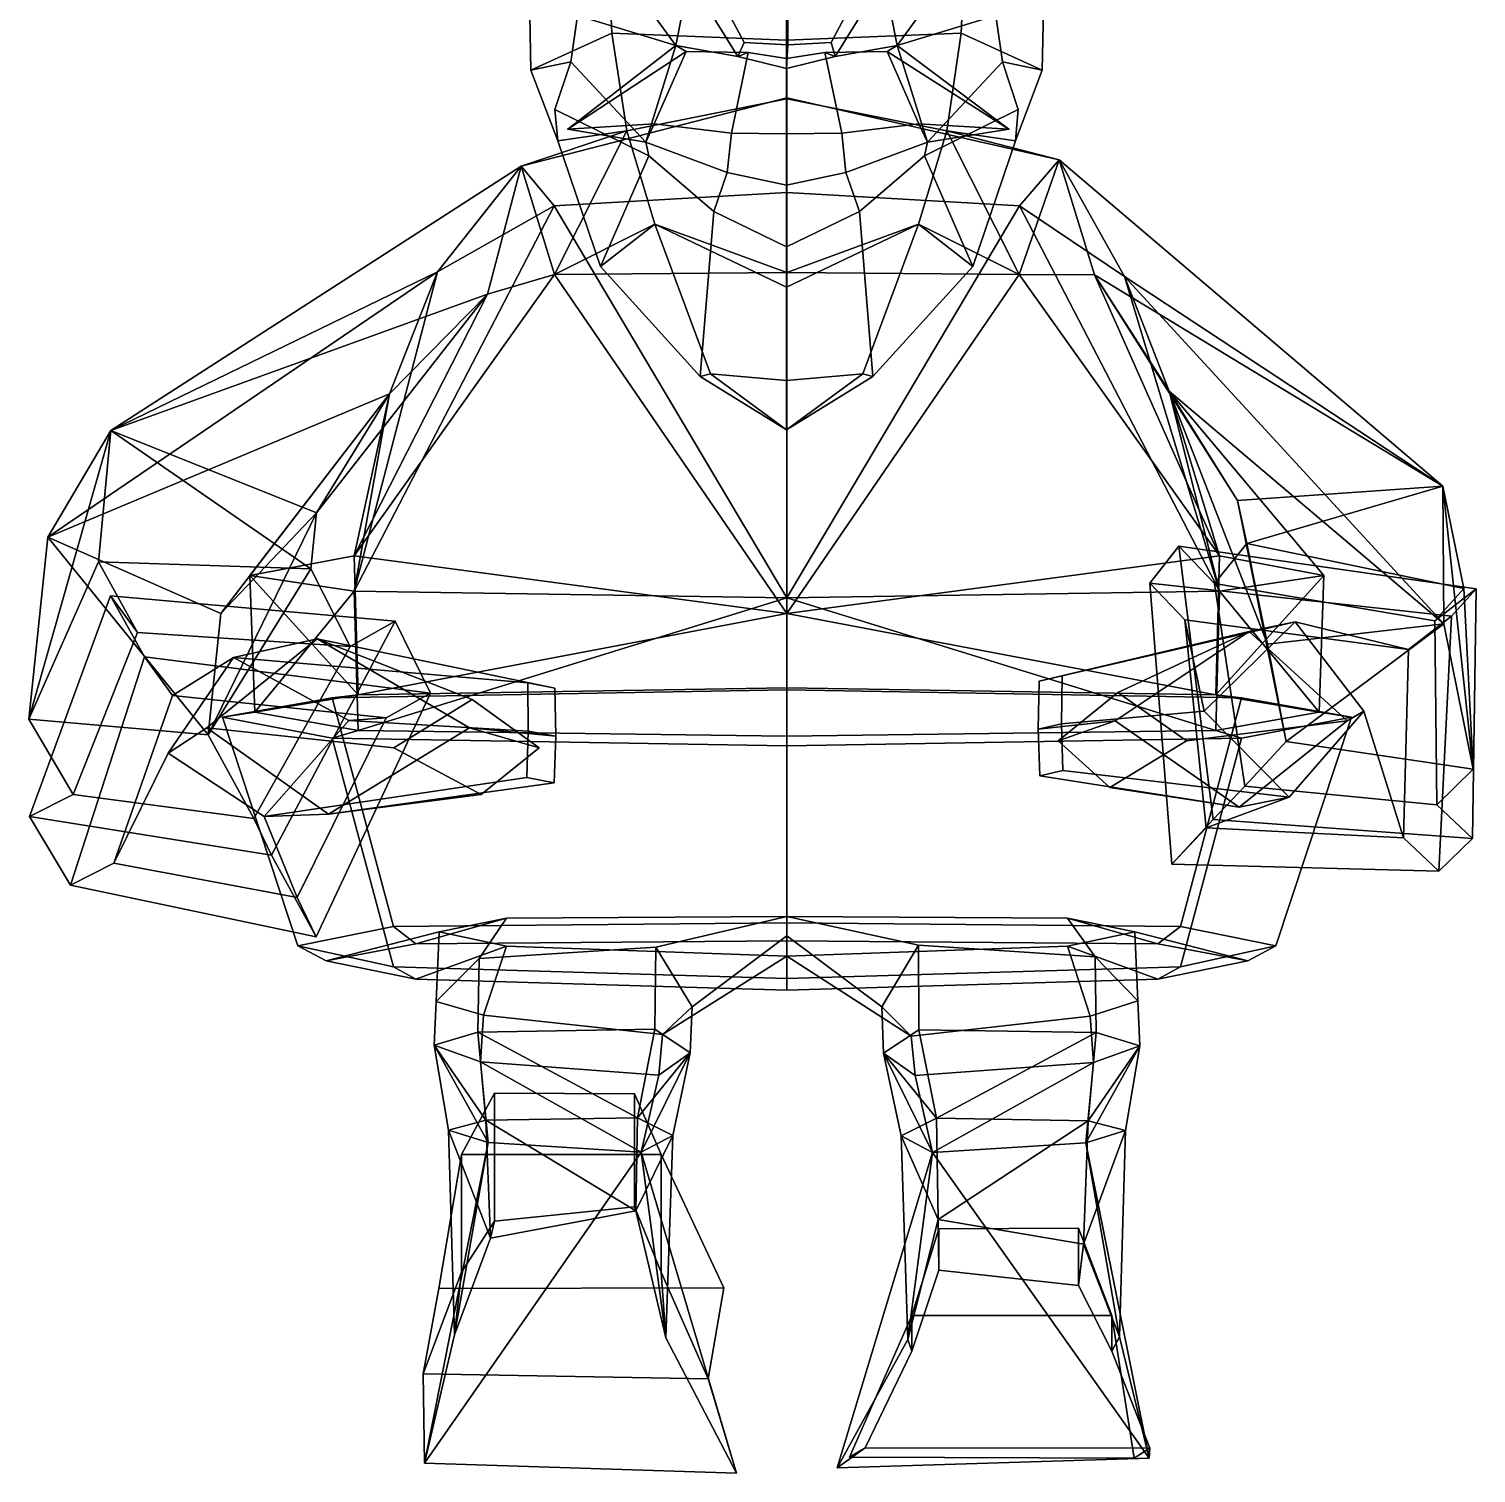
# Model space of a CAD drawing. Extents: x -180 to 161, y -157 to 356.
# Drawn here: x -180 to 161.4, y -156.6 to 184 of the extents above; entities that cross this region are included whole.
import ezdxf

# ---------------------------------------------------------------- set-up
doc = ezdxf.new("R2010")
doc.units = 0

msp = doc.modelspace()

# ---------------------------------------------------------------- linework, layer by layer
for p in [(-52.850113, 160.365143, 97.255531), (51.156456, 160.365143, 97.255531)]:
    msp.add_point(p)
for points in [[(-61.548977, 174.294678, 46.764175), (-61.985332, 195.848938, 45.401489), (-43.236523, 201.025208, 11.949186), (-42.443806, 183.037537, 14.860032)], [(-42.443806, 183.037537, 14.860032), (-43.236523, 201.025208, 11.949186), (-1.250552, 198.771912, -0.185418), (-1.250552, 181.411835, 4.245741)], [(-11.267044, 180.828156, 118.141678), (-20.691372, 198.576141, 122.977371), (-24.209007, 196.096497, 105.520668), (-12.717012, 177.509399, 105.271942)], [(-0.99217, 180.306702, 123.371704), (-0.99217, 198.757813, 129.426575), (-20.691372, 198.576141, 122.977371), (-11.267044, 180.828156, 118.141678)], [(39.942703, 183.037537, 14.860032), (-1.250552, 181.411835, 4.245741), (-1.250552, 198.771912, -0.185418), (40.73542, 201.025208, 11.949186)], [(-0.99217, 180.306702, 123.371704), (9.282705, 180.828156, 118.141678), (18.707031, 198.576141, 122.977371), (-0.99217, 198.757813, 129.426575)], [(9.282705, 180.828156, 118.141678), (10.215909, 177.509399, 105.271942), (21.707905, 196.096497, 105.520668), (18.707031, 198.576141, 122.977371)], [(59.047882, 174.294678, 46.764175), (39.942703, 183.037537, 14.860032), (40.73542, 201.025208, 11.949186), (59.484234, 195.848938, 45.401489)], [(-52.166561, 176.30658, 78.887146), (-50.560818, 187.236511, 78.708443), (-61.985332, 195.848938, 45.401489), (-61.548977, 174.294678, 46.764175)], [(-27.344147, 180.129791, 99.368805), (-38.840767, 195.943115, 102.486237), (-50.560818, 187.236511, 78.708443)], [(-27.344147, 180.129791, 99.368805), (-24.209007, 196.096497, 105.520668), (-38.840767, 195.943115, 102.486237)], [(-12.717012, 177.509399, 105.271942), (-24.209007, 196.096497, 105.520668), (-27.344147, 180.129791, 99.368805)], [(10.215909, 177.509399, 105.271942), (24.843044, 180.129791, 99.368805), (21.707905, 196.096497, 105.520668)], [(24.843044, 180.129791, 99.368805), (36.339664, 195.943115, 102.486237), (21.707905, 196.096497, 105.520668)], [(24.843044, 180.129791, 99.368805), (48.059719, 187.236511, 78.708443), (36.339664, 195.943115, 102.486237)], [(49.665462, 176.30658, 78.887146), (59.047882, 174.294678, 46.764175), (59.484234, 195.848938, 45.401489), (48.059719, 187.236511, 78.708443)], [(-52.166561, 176.30658, 78.887146), (-34.452156, 157.303833, 105.678154), (-27.344147, 180.129791, 99.368805), (-50.560818, 187.236511, 78.708443)], [(49.665462, 176.30658, 78.887146), (48.059719, 187.236511, 78.708443), (24.843044, 180.129791, 99.368805), (31.951052, 157.303833, 105.678154)], [(-55.220436, 157.683044, 50.873287), (-61.548977, 174.294678, 46.764175), (-42.443806, 183.037537, 14.860032), (-38.964664, 160.034058, 32.616398)], [(-38.964664, 160.034058, 32.616398), (-42.443806, 183.037537, 14.860032), (-1.250552, 181.411835, 4.245741), (-1.228615, 167.54248, 9.647685)], [(36.519398, 160.034058, 32.616398), (-1.228615, 167.54248, 9.647685), (-1.250552, 181.411835, 4.245741), (39.942703, 183.037537, 14.860032)], [(52.719334, 157.683044, 50.873287), (36.519398, 160.034058, 32.616398), (39.942703, 183.037537, 14.860032), (59.047882, 174.294678, 46.764175)], [(-24.977957, 178.709167, 113.369034), (-27.344147, 180.129791, 99.368805), (-52.850113, 160.365143, 97.255531)], [(-52.850113, 160.365143, 97.255531), (-27.344147, 180.129791, 99.368805), (-34.452156, 157.303833, 105.678154)], [(-32.455158, 161.660431, 115.763046), (-24.977957, 178.709167, 113.369034), (-52.850113, 160.365143, 97.255531)], [(-10.280586, 178.446899, 113.486145), (-24.977957, 178.709167, 113.369034), (-32.455158, 161.660431, 115.763046), (-14.241539, 159.469116, 124.430611)], [(-24.977957, 178.709167, 113.369034), (-10.280586, 178.446899, 113.486145), (-12.717012, 177.509399, 105.271942), (-27.344147, 180.129791, 99.368805)], [(-14.241539, 159.469116, 124.430611), (-1.250552, 159.265625, 125.114319), (-1.250552, 177.032837, 116.234711), (-10.280586, 178.446899, 113.486145)], [(-0.99217, 180.306702, 123.371704), (-11.267044, 180.828156, 118.141678), (-12.717012, 177.509399, 105.271942), (-1.250552, 174.722046, 111.191437)], [(-1.250552, 177.032837, 116.234711), (-1.250552, 174.722046, 111.191437), (-12.717012, 177.509399, 105.271942), (-10.280586, 178.446899, 113.486145)], [(-0.99217, 180.306702, 123.371704), (-1.250552, 174.722046, 111.191437), (10.215909, 177.509399, 105.271942), (9.282705, 180.828156, 118.141678)], [(11.740435, 159.469116, 124.430611), (7.779484, 178.446899, 113.486145), (-1.250552, 177.032837, 116.234711), (-1.250552, 159.265625, 125.114319)], [(-1.250552, 177.032837, 116.234711), (7.779484, 178.446899, 113.486145), (10.215909, 177.509399, 105.271942), (-1.250552, 174.722046, 111.191437)], [(22.476854, 178.709167, 113.369034), (24.843044, 180.129791, 99.368805), (10.215909, 177.509399, 105.271942), (7.779484, 178.446899, 113.486145)], [(7.779484, 178.446899, 113.486145), (11.740435, 159.469116, 124.430611), (29.954056, 161.660431, 115.763046), (22.476854, 178.709167, 113.369034)], [(22.476854, 178.709167, 113.369034), (51.156456, 160.365143, 97.255531), (24.843044, 180.129791, 99.368805)], [(29.954056, 161.660431, 115.763046), (51.156456, 160.365143, 97.255531), (22.476854, 178.709167, 113.369034)], [(51.156456, 160.365143, 97.255531), (31.951052, 157.303833, 105.678154), (24.843044, 180.129791, 99.368805)], [(-55.220436, 157.683044, 50.873287), (-55.889786, 165.048523, 82.057426), (-52.166561, 176.30658, 78.887146), (-61.548977, 174.294678, 46.764175)], [(-52.166561, 176.30658, 78.887146), (-55.889786, 165.048523, 82.057426), (-33.768986, 154.082092, 96.666969), (-34.452156, 157.303833, 105.678154)], [(49.665462, 176.30658, 78.887146), (31.951052, 157.303833, 105.678154), (31.267881, 154.082092, 96.666969), (53.388691, 165.048523, 82.057426)], [(52.719334, 157.683044, 50.873287), (59.047882, 174.294678, 46.764175), (49.665462, 176.30658, 78.887146), (53.388691, 165.048523, 82.057426)], [(-1.204484, 167.796265, 5.838623), (-1.207896, 145.49173, -45.334591), (-56.103218, 142.352966, -35.733181), (-63.880825, 151.682068, 3.563371)], [(-1.204484, 167.796265, 5.838623), (-63.880825, 151.682068, 3.563371), (-38.964664, 160.034058, 32.616398), (-1.228615, 167.54248, 9.647685)], [(-1.228615, 167.54248, 9.647685), (36.519398, 160.034058, 32.616398), (63.039642, 153.162476, 3.385514), (-1.204484, 167.796265, 5.838623)], [(-1.204484, 167.796265, 5.838623), (63.039642, 153.162476, 3.385514), (53.713795, 142.352966, -35.733181), (-1.207896, 145.49173, -45.334591)], [(-33.768986, 154.082092, 96.666969), (-55.889786, 165.048523, 82.057426), (-55.220436, 157.683044, 50.873287), (-45.142368, 128.035583, 66.867714)], [(31.267881, 154.082092, 96.666969), (42.641266, 128.035583, 66.867714), (52.719334, 157.683044, 50.873287), (53.388691, 165.048523, 82.057426)], [(-34.452156, 157.303833, 105.678154), (-32.455158, 161.660431, 115.763046), (-52.850113, 160.365143, 97.255531)], [(-14.241539, 159.469116, 124.430611), (-32.455158, 161.660431, 115.763046), (-34.452156, 157.303833, 105.678154), (-15.243166, 150.170074, 114.524986)], [(11.740435, 159.469116, 124.430611), (12.742062, 150.170074, 114.524986), (31.951052, 157.303833, 105.678154), (29.954056, 161.660431, 115.763046)], [(31.951052, 157.303833, 105.678154), (51.156456, 160.365143, 97.255531), (29.954056, 161.660431, 115.763046)], [(-63.880825, 151.682068, 3.563371), (-55.965126, 126.098267, 60.051693), (-38.964664, 160.034058, 32.616398)], [(-55.965126, 126.098267, 60.051693), (-32.305893, 137.972595, 60.793365), (-38.964664, 160.034058, 32.616398)], [(-45.142368, 128.035583, 66.867714), (-55.220436, 157.683044, 50.873287), (-38.964664, 160.034058, 32.616398), (-32.305893, 137.972595, 60.793365)], [(-18.425461, 141.018555, 116.572838), (-15.243166, 150.170074, 114.524986), (-34.452156, 157.303833, 105.678154), (-33.768986, 154.082092, 96.666969)], [(-1.250552, 159.265625, 125.114319), (-14.241539, 159.469116, 124.430611), (-15.243166, 150.170074, 114.524986), (-1.250552, 147.203278, 119.996353)], [(-1.250552, 159.265625, 125.114319), (-1.250552, 147.203278, 119.996353), (12.742062, 150.170074, 114.524986), (11.740435, 159.469116, 124.430611)], [(15.924355, 141.018555, 116.572838), (31.267881, 154.082092, 96.666969), (31.951052, 157.303833, 105.678154), (12.742062, 150.170074, 114.524986)], [(42.641266, 128.035583, 66.867714), (29.881567, 137.972595, 60.793365), (36.519398, 160.034058, 32.616398), (52.719334, 157.683044, 50.873287)], [(53.584675, 126.098267, 60.051693), (36.519398, 160.034058, 32.616398), (29.881567, 137.972595, 60.793365)], [(63.039642, 153.162476, 3.385514), (36.519398, 160.034058, 32.616398), (53.584675, 126.098267, 60.051693)], [(-21.610586, 102.034058, 98.619629), (-18.425461, 141.018555, 116.572838), (-33.768986, 154.082092, 96.666969), (-45.142368, 128.035583, 66.867714)], [(19.109482, 102.034058, 98.619629), (42.641266, 128.035583, 66.867714), (31.267881, 154.082092, 96.666969), (15.924355, 141.018555, 116.572838)], [(-71.768646, 121.495819, 42.40007), (-63.880825, 151.682068, 3.563371), (-160.627563, 89.298279, 34.538017)], [(-83.594879, 126.72583, -31.374836), (-160.627563, 89.298279, 34.538017), (-63.880825, 151.682068, 3.563371)], [(-83.594879, 126.72583, -31.374836), (-63.880825, 151.682068, 3.563371), (-56.103218, 142.352966, -35.733181)], [(-71.768646, 121.495819, 42.40007), (-55.965126, 126.098267, 60.051693), (-63.880825, 151.682068, 3.563371)], [(71.36673, 126.047668, 45.724255), (63.039642, 153.162476, 3.385514), (53.584675, 126.098267, 60.051693)], [(78.417755, 125.615173, -31.383808), (53.713795, 142.352966, -35.733181), (63.039642, 153.162476, 3.385514)], [(71.36673, 126.047668, 45.724255), (153.497757, 76.228302, 22.057089), (63.039642, 153.162476, 3.385514)], [(78.417755, 125.615173, -31.383808), (63.039642, 153.162476, 3.385514), (153.497757, 76.228302, 22.057089)], [(-1.250552, 132.673096, 122.939049), (-1.250552, 147.203278, 119.996353), (-15.243166, 150.170074, 114.524986), (-18.425461, 141.018555, 116.572838)], [(-1.250552, 132.673096, 122.939049), (15.924355, 141.018555, 116.572838), (12.742062, 150.170074, 114.524986), (-1.250552, 147.203278, 119.996353)], [(-1.173771, 49.891602, -100.844444), (-56.103218, 142.352966, -35.733181), (-1.207896, 145.49173, -45.334591)], [(-1.173771, 49.891602, -100.844444), (-1.207896, 145.49173, -45.334591), (53.713795, 142.352966, -35.733181)], [(-103.231987, 51.417374, -66.499863), (-56.103218, 142.352966, -35.733181), (-1.173771, 49.891602, -100.844444)], [(-103.231987, 51.417374, -66.499863), (-83.594879, 126.72583, -31.374836), (-56.103218, 142.352966, -35.733181)], [(-1.250552, 89.516891, 101.861565), (-1.250552, 132.673096, 122.939049), (-18.425461, 141.018555, 116.572838), (-21.610586, 102.034058, 98.619629)], [(-1.250552, 89.516891, 101.861565), (19.109482, 102.034058, 98.619629), (15.924355, 141.018555, 116.572838), (-1.250552, 132.673096, 122.939049)], [(100.884445, 51.417374, -66.499863), (-1.173771, 49.891602, -100.844444), (53.713795, 142.352966, -35.733181)], [(100.884445, 51.417374, -66.499863), (53.713795, 142.352966, -35.733181), (78.417755, 125.615173, -31.383808)], [(-1.173773, 126.563721, 67.940491), (-32.305893, 137.972595, 60.793365), (-55.965126, 126.098267, 60.051693)], [(-21.610586, 102.034058, 98.619629), (-45.142368, 128.035583, 66.867714), (-32.305893, 137.972595, 60.793365), (-19.191641, 102.726334, 82.712944)], [(-19.191641, 102.726334, 82.712944), (-32.305893, 137.972595, 60.793365), (-1.250552, 123.128876, 56.769794), (-1.250552, 101.092194, 78.41687)], [(-1.250552, 123.128876, 56.769794), (-32.305893, 137.972595, 60.793365), (-1.173773, 126.563721, 67.940491)], [(16.690536, 102.726334, 82.712944), (-1.250552, 101.092194, 78.41687), (-1.250552, 123.128876, 56.769794), (29.881567, 137.972595, 60.793365)], [(-1.250552, 123.128876, 56.769794), (-1.173773, 126.563721, 67.940491), (29.881567, 137.972595, 60.793365)], [(-1.173773, 126.563721, 67.940491), (53.584675, 126.098267, 60.051693), (29.881567, 137.972595, 60.793365)], [(19.109482, 102.034058, 98.619629), (16.690536, 102.726334, 82.712944), (29.881567, 137.972595, 60.793365), (42.641266, 128.035583, 66.867714)], [(-83.594879, 126.72583, -31.374836), (-175.521759, 64.197021, 2.221669), (-160.627563, 89.298279, 34.538017)], [(-94.879341, 97.93869, -0.052075), (-175.521759, 64.197021, 2.221669), (-83.594879, 126.72583, -31.374836)], [(-103.231987, 51.417374, -66.499863), (-94.879341, 97.93869, -0.052075), (-83.594879, 126.72583, -31.374836)], [(-1.173772, 46.13768, 117.64576), (-1.173773, 126.563721, 67.940491), (-55.965126, 126.098267, 60.051693)], [(-1.173772, 46.13768, 117.64576), (53.584675, 126.098267, 60.051693), (-1.173773, 126.563721, 67.940491)], [(-1.173772, 46.13768, 117.64576), (-55.965126, 126.098267, 60.051693), (-103.231987, 59.782562, 87.726509)], [(-103.231987, 59.782562, 87.726509), (-55.965126, 126.098267, 60.051693), (-71.768646, 121.495819, 42.40007)], [(-1.173772, 46.13768, 117.64576), (100.884438, 59.782562, 87.726509), (53.584675, 126.098267, 60.051693)], [(100.884438, 59.782562, 87.726509), (71.36673, 126.047668, 45.724255), (53.584675, 126.098267, 60.051693)], [(100.884438, 59.782562, 87.726509), (88.971329, 98.581741, 3.115428), (71.36673, 126.047668, 45.724255)], [(88.971329, 98.581741, 3.115428), (105.110283, 72.790848, 43.39378), (71.36673, 126.047668, 45.724255)], [(71.36673, 126.047668, 45.724255), (105.110283, 72.790848, 43.39378), (153.497757, 76.228302, 22.057089)], [(100.884445, 51.417374, -66.499863), (78.417755, 125.615173, -31.383808), (88.971329, 98.581741, 3.115428)], [(78.417755, 125.615173, -31.383808), (153.497757, 76.228302, 22.057089), (153.74498, 43.700424, -6.992239)], [(88.971329, 98.581741, 3.115428), (78.417755, 125.615173, -31.383808), (153.74498, 43.700424, -6.992239)], [(-71.768646, 121.495819, 42.40007), (-160.627563, 89.298279, 34.538017), (-112.160378, 69.914459, 43.1106)], [(-94.879341, 97.93869, -0.052075), (-71.768646, 121.495819, 42.40007), (-112.160378, 69.914459, 43.1106)], [(-103.231987, 59.782562, 87.726509), (-71.768646, 121.495819, 42.40007), (-94.879341, 97.93869, -0.052075)], [(-1.250552, 89.516891, 101.861565), (-21.610586, 102.034058, 98.619629), (-19.191641, 102.726334, 82.712944)], [(-1.250552, 89.516891, 101.861565), (-19.191641, 102.726334, 82.712944), (-1.250552, 101.092194, 78.41687)], [(-1.250552, 89.516891, 101.861565), (-1.250552, 101.092194, 78.41687), (16.690536, 102.726334, 82.712944)], [(-1.250552, 89.516891, 101.861565), (16.690536, 102.726334, 82.712944), (19.109482, 102.034058, 98.619629)], [(-134.703247, 46.141235, 7.787156), (-175.521759, 64.197021, 2.221669), (-94.879341, 97.93869, -0.052075)], [(-134.703247, 46.141235, 7.787156), (-94.879341, 97.93869, -0.052075), (-112.160378, 69.914459, 43.1106)], [(-103.231987, 59.782562, 87.726509), (-94.879341, 97.93869, -0.052075), (-127.833923, 55.132828, 2.000737)], [(-127.833923, 55.132828, 2.000737), (-94.879341, 97.93869, -0.052075), (-103.231987, 51.417374, -66.499863)], [(100.884438, 59.782562, 87.726509), (125.486366, 55.132828, 2.000735), (88.971329, 98.581741, 3.115428)], [(125.486366, 55.132828, 2.000735), (100.884445, 51.417374, -66.499863), (88.971329, 98.581741, 3.115428)], [(112.178658, 38.933685, 9.723715), (105.110283, 72.790848, 43.39378), (88.971329, 98.581741, 3.115428)], [(112.178658, 38.933685, 9.723715), (88.971329, 98.581741, 3.115428), (153.74498, 43.700424, -6.992239)], [(-179.957611, 21.248077, 60.286831), (-163.587158, 58.316803, 77.188843), (-160.627563, 89.298279, 34.538017)], [(-179.957611, 21.248077, 60.286831), (-160.627563, 89.298279, 34.538017), (-175.521759, 64.197021, 2.221669)], [(-113.468109, 56.728058, 59.614418), (-160.627563, 89.298279, 34.538017), (-163.587158, 58.316803, 77.188843)], [(-113.468109, 56.728058, 59.614418), (-112.160378, 69.914459, 43.1106), (-160.627563, 89.298279, 34.538017)], [(107.273285, 62.650055, 59.383987), (153.497757, 76.228302, 22.057089), (105.110283, 72.790848, 43.39378)], [(107.273285, 62.650055, 59.383987), (158.49324, 52.056015, 68.742661), (153.497757, 76.228302, 22.057089)], [(160.666626, 9.470535, 58.277802), (153.74498, 43.700424, -6.992239), (153.497757, 76.228302, 22.057089)], [(160.666626, 9.470535, 58.277802), (153.497757, 76.228302, 22.057089), (158.49324, 52.056015, 68.742661)], [(116.547615, 15.965286, 49.538429), (105.110283, 72.790848, 43.39378), (112.178658, 38.933685, 9.723715)], [(116.547615, 15.965286, 49.538429), (107.273285, 62.650055, 59.383987), (105.110283, 72.790848, 43.39378)], [(-137.676132, 17.561142, 44.047096), (-134.703247, 46.141235, 7.787156), (-112.160378, 69.914459, 43.1106)], [(-137.676132, 17.561142, 44.047096), (-112.160378, 69.914459, 43.1106), (-113.468109, 56.728058, 59.614418)], [(-137.676132, 17.561142, 44.047096), (-179.957611, 21.248077, 60.286831), (-175.521759, 64.197021, 2.221669)], [(-137.676132, 17.561142, 44.047096), (-175.521759, 64.197021, 2.221669), (-134.703247, 46.141235, 7.787156)], [(99.332695, -2.448776, 78.983337), (89.576004, -12.952576, 110.001602), (84.397675, 53.292557, 124.905052), (91.271309, 62.067459, 93.711853)], [(91.271309, 62.067459, 93.711853), (84.397675, 53.292557, 124.905052), (155.604965, 45.565735, 138.881195), (161.364578, 51.941956, 107.646049)], [(99.332695, -2.448776, 78.983337), (91.271309, 62.067459, 93.711853), (99.648125, 53.274307, 93.42234), (106.83828, 5.474701, 82.79747)], [(91.271309, 62.067459, 93.711853), (161.364578, 51.941956, 107.646049), (151.60466, 44.466171, 103.415253), (99.648125, 53.274307, 93.42234)], [(107.273285, 62.650055, 59.383987), (116.547615, 15.965286, 49.538429), (106.83828, 5.474701, 82.79747), (99.648125, 53.274307, 93.42234)], [(158.49324, 52.056015, 68.742661), (107.273285, 62.650055, 59.383987), (99.648125, 53.274307, 93.42234), (151.60466, 44.466171, 103.415253)], [(-169.527359, 3.505997, 89.967102), (-154.368057, 41.694519, 107.945213), (-163.587158, 58.316803, 77.188843), (-179.957611, 21.248077, 60.286831)], [(-163.587158, 58.316803, 77.188843), (-154.368057, 41.694519, 107.945213), (-104.183464, 38.374664, 89.306274), (-113.468109, 56.728058, 59.614418)], [(-102.321548, 26.963593, 76.036095), (-103.231987, 59.782562, 87.726509), (-127.833923, 55.132828, 2.000737)], [(-102.321548, 26.963593, 76.036095), (-1.173772, 46.13768, 117.64576), (-103.231987, 59.782562, 87.726509)], [(99.973991, 26.963593, 76.036087), (100.884438, 59.782562, 87.726509), (-1.173772, 46.13768, 117.64576)], [(99.973991, 26.963593, 76.036087), (125.486366, 55.132828, 2.000735), (100.884438, 59.782562, 87.726509)], [(-113.468109, 56.728058, 59.614418), (-104.183464, 38.374664, 89.306274), (-126.874702, -2.219376, 72.376366), (-137.676132, 17.561142, 44.047096)], [(-102.321548, 26.963593, 76.036095), (-127.833923, 55.132828, 2.000737), (-126.71138, 22.884872, 0.838037)], [(-126.71138, 22.884872, 0.838037), (-127.833923, 55.132828, 2.000737), (-103.231987, 51.417374, -66.499863)], [(99.973991, 26.963593, 76.036087), (124.363838, 22.884872, 0.838036), (125.486366, 55.132828, 2.000735)], [(124.363838, 22.884872, 0.838036), (100.884445, 51.417374, -66.499863), (125.486366, 55.132828, 2.000735)], [(-126.71138, 22.884872, 0.838037), (-103.231987, 51.417374, -66.499863), (-102.321541, 18.579559, -78.537697)], [(-102.321541, 18.579559, -78.537697), (-103.231987, 51.417374, -66.499863), (-1.173771, 49.891602, -100.844444)], [(99.973991, 18.579559, -78.537697), (-1.173771, 49.891602, -100.844444), (100.884445, 51.417374, -66.499863)], [(89.576004, -12.952576, 110.001602), (97.694, -4.405396, 114.121056), (92.656273, 44.677277, 124.633469), (84.397675, 53.292557, 124.905052)], [(84.397675, 53.292557, 124.905052), (92.656273, 44.677277, 124.633469), (145.439377, 37.673203, 134.447235), (155.604965, 45.565735, 138.881195)], [(124.363838, 22.884872, 0.838036), (99.973991, 18.579559, -78.537697), (100.884445, 51.417374, -66.499863)], [(152.121506, 1.011078, 92.335213), (160.666626, 9.470535, 58.277802), (158.49324, 52.056015, 68.742661), (151.60466, 44.466171, 103.415253)], [(160.536163, -6.920013, 92.276848), (152.121506, 1.011078, 92.335213), (151.60466, 44.466171, 103.415253), (161.364578, 51.941956, 107.646049)], [(152.549042, -14.585876, 123.493118), (160.536163, -6.920013, 92.276848), (161.364578, 51.941956, 107.646049), (155.604965, 45.565735, 138.881195)], [(-170.121323, -17.909698, 117.449409), (-152.685272, 35.941956, 143.146362), (-160.708649, 50.365128, 115.270538), (-179.853882, -1.689056, 90.261475)], [(-179.853882, -1.689056, 90.261475), (-160.708649, 50.365128, 115.270538), (-154.368057, 41.694519, 107.945213), (-169.527359, 3.505997, 89.967102)], [(-93.59993, 44.33757, 89.389175), (-160.708649, 50.365128, 115.270538), (-152.685272, 35.941956, 143.146362), (-85.253983, 27.377029, 116.591133)], [(-93.59993, 44.33757, 89.389175), (-104.183464, 38.374664, 89.306274), (-154.368057, 41.694519, 107.945213), (-160.708649, 50.365128, 115.270538)], [(-102.321541, 18.579559, -78.537697), (-1.173771, 49.891602, -100.844444), (-1.188086, 17.213593, -108.69696)], [(99.973991, 18.579559, -78.537697), (-1.188086, 17.213593, -108.69696), (-1.173771, 49.891602, -100.844444)], [(-102.321548, 26.963593, 76.036095), (-1.173772, 28.652481, 106.180725), (-1.173772, 46.13768, 117.64576)], [(99.973991, 26.963593, 76.036087), (-1.173772, 46.13768, 117.64576), (-1.173772, 28.652481, 106.180725)], [(117.252411, 2.835693, 107.121422), (97.204834, 23.157715, 96.734665), (92.656273, 44.677277, 124.633469), (97.694, -4.405396, 114.121056)], [(97.204834, 23.157715, 96.734665), (118.732574, 44.192581, 109.124268), (145.439377, 37.673203, 134.447235), (92.656273, 44.677277, 124.633469)], [(152.549042, -14.585876, 123.493118), (155.604965, 45.565735, 138.881195), (145.439377, 37.673203, 134.447235), (144.286087, -6.745789, 123.56382)], [(-122.733704, -10.80368, 65.832291), (-126.874702, -2.219376, 72.376366), (-104.183464, 38.374664, 89.306274), (-93.59993, 44.33757, 89.389175)], [(-122.733704, -10.80368, 65.832291), (-93.59993, 44.33757, 89.389175), (-85.253983, 27.377029, 116.591133), (-112.215286, -30.113411, 91.988594)], [(58.114849, 18.85173, 123.62355), (76.209892, 20.844925, 133.201309), (107.858719, 41.883133, 136.234695), (58.325935, 30.212372, 123.983765)], [(58.325935, 30.212372, 123.983765), (107.858719, 41.883133, 136.234695), (118.732574, 44.192581, 109.124268), (63.70335, 31.459488, 114.029121)], [(62.770611, 16.129852, 179.2202), (76.861725, 27.517426, 186.841324), (107.858719, 41.883133, 136.234695), (76.209892, 20.844925, 133.201309)], [(63.59602, 20.100632, 113.706825), (63.70335, 31.459488, 114.029121), (118.732574, 44.192581, 109.124268), (97.204834, 23.157715, 96.734665)], [(93.040489, 16.129852, 184.578018), (130.96579, 20.844925, 148.177719), (107.858719, 41.883133, 136.234695), (76.861725, 27.517426, 186.841324)], [(130.96579, 20.844925, 148.177719), (134.879791, 23.157715, 117.233093), (118.732574, 44.192581, 109.124268), (107.858719, 41.883133, 136.234695)], [(116.547615, 15.965286, 49.538429), (112.178658, 38.933685, 9.723715), (153.74498, 43.700424, -6.992239)], [(116.547615, 15.965286, 49.538429), (153.74498, 43.700424, -6.992239), (160.666626, 9.470535, 58.277802)], [(134.879791, 23.157715, 117.233093), (144.286087, -6.745789, 123.56382), (145.439377, 37.673203, 134.447235), (118.732574, 44.192581, 109.124268)], [(-137.995148, 19.182983, 160.122864), (-111.992165, 40.221191, 145.955902), (-131.727875, 35.750381, 116.534081), (-147.131058, 13.256699, 119.261497)], [(-93.926048, 14.467911, 200.610428), (-75.455765, 25.855499, 202.784668), (-111.992165, 40.221191, 145.955902), (-137.995148, 19.182983, 160.122864)], [(-55.920059, 28.550415, 130.782242), (-62.287651, 29.797546, 119.585785), (-131.727875, 35.750381, 116.534081), (-111.992165, 40.221191, 145.955902)], [(-59.607052, 14.467911, 193.760651), (-76.046005, 19.182983, 141.717407), (-111.992165, 40.221191, 145.955902), (-75.455765, 25.855499, 202.784668)], [(-55.688766, 17.189789, 130.367004), (-55.920059, 28.550415, 130.782242), (-111.992165, 40.221191, 145.955902), (-76.046005, 19.182983, 141.717407)], [(-170.121323, -17.909698, 117.449409), (-159.963409, -12.762466, 117.182106), (-146.116959, 26.81752, 135.472168), (-152.685272, 35.941956, 143.146362)], [(-147.131058, 13.256699, 119.261497), (-131.727875, 35.750381, 116.534081), (-146.116959, 26.81752, 135.472168), (-159.963409, -12.762466, 117.182106)], [(-85.253983, 27.377029, 116.591133), (-152.685272, 35.941956, 143.146362), (-146.116959, 26.81752, 135.472168), (-95.669975, 21.545654, 116.531898)], [(-104.524796, 20.918839, 102.93885), (-95.669975, 21.545654, 116.531898), (-146.116959, 26.81752, 135.472168), (-131.727875, 35.750381, 116.534081)], [(-62.173508, 18.43869, 119.216278), (-104.524796, 20.918839, 102.93885), (-131.727875, 35.750381, 116.534081), (-62.287651, 29.797546, 119.585785)], [(58.114849, 18.85173, 123.62355), (58.325935, 30.212372, 123.983765), (63.70335, 31.459488, 114.029121), (63.59602, 20.100632, 113.706825)], [(-112.215286, -30.113411, 91.988594), (-85.253983, 27.377029, 116.591133), (-95.669975, 21.545654, 116.531898), (-116.701874, -20.848785, 99.05706)], [(-1.173772, 28.137695, 118.457016), (-1.173772, 28.652481, 106.180725), (-102.321548, 26.963593, 76.036095), (-108.422394, 26.246597, 84.39447)], [(-1.173772, -26.771439, 115.667076), (-1.173772, 28.137695, 118.457016), (-108.422394, 26.246597, 84.39447), (-93.969849, -27.69957, 81.653458)], [(-55.688766, 17.189789, 130.367004), (-62.173508, 18.43869, 119.216278), (-62.287651, 29.797546, 119.585785), (-55.920059, 28.550415, 130.782242)], [(-1.173772, 28.137695, 118.457016), (106.074837, 26.246582, 84.394463), (99.973991, 26.963593, 76.036087), (-1.173772, 28.652481, 106.180725)], [(-1.173772, -26.771439, 115.667076), (91.622299, -27.69957, 81.653458), (106.074837, 26.246582, 84.394463), (-1.173772, 28.137695, 118.457016)], [(74.966194, 5.123413, 186.040192), (93.040489, 16.129852, 184.578018), (76.861725, 27.517426, 186.841324), (62.770611, 16.129852, 179.2202)], [(-134.337448, 21.711288, 0.778407), (-108.422394, 26.246597, 84.39447), (-102.321548, 26.963593, 76.036095), (-126.71138, 22.884872, 0.838037)], [(-108.422394, 26.246597, 84.39447), (-134.337448, 21.711288, 0.778407), (-116.504669, -32.234879, -1.962603), (-93.969849, -27.69957, 81.653458)], [(-73.318253, 3.461456, 201.825745), (-59.607052, 14.467911, 193.760651), (-75.455765, 25.855499, 202.784668), (-93.926048, 14.467911, 200.610428)], [(106.074837, 26.246582, 84.394463), (91.622299, -27.69957, 81.653458), (114.15712, -32.234879, -1.962605), (131.989883, 21.711273, 0.778405)], [(131.989883, 21.711273, 0.778405), (124.363838, 22.884872, 0.838036), (99.973991, 26.963593, 76.036087), (106.074837, 26.246582, 84.394463)], [(-137.676132, 17.561142, 44.047096), (-126.874702, -2.219376, 72.376366), (-169.527359, 3.505997, 89.967102), (-179.957611, 21.248077, 60.286831)], [(-108.422394, 16.772644, -90.273911), (-134.337448, 21.711288, 0.778407), (-126.71138, 22.884872, 0.838037), (-102.321541, 18.579559, -78.537697)], [(-116.504669, -32.234879, -1.962603), (-134.337448, 21.711288, 0.778407), (-108.422394, 16.772644, -90.273911), (-93.969849, -37.173523, -93.014923)], [(-124.443916, -1.748093, 107.639938), (-116.701874, -20.848785, 99.05706), (-95.669975, 21.545654, 116.531898), (-104.524796, 20.918839, 102.93885)], [(-62.497459, 7.464813, 119.167732), (-124.443916, -1.748093, 107.639938), (-104.524796, 20.918839, 102.93885), (-62.173508, 18.43869, 119.216278)], [(58.476879, 7.875824, 123.638306), (105.4636, 0.519165, 133.83519), (76.209892, 20.844925, 133.201309), (58.114849, 18.85173, 123.62355)], [(74.966194, 5.123413, 186.040192), (62.770611, 16.129852, 179.2202), (76.209892, 20.844925, 133.201309), (105.4636, 0.519165, 133.83519)], [(63.879589, 9.12677, 113.657974), (63.59602, 20.100632, 113.706825), (97.204834, 23.157715, 96.734665), (117.252411, 2.835693, 107.121422)], [(74.966194, 5.123413, 186.040192), (105.4636, 0.519165, 133.83519), (130.96579, 20.844925, 148.177719), (93.040489, 16.129852, 184.578018)], [(114.15712, -32.234879, -1.962605), (91.622299, -37.173523, -93.014923), (106.074837, 16.772629, -90.273911), (131.989883, 21.711273, 0.778405)], [(117.252411, 2.835693, 107.121422), (97.694, -4.405396, 114.121056), (144.286087, -6.745789, 123.56382), (134.879791, 23.157715, 117.233093)], [(106.074837, 16.772629, -90.273911), (99.973991, 18.579559, -78.537697), (124.363838, 22.884872, 0.838036), (131.989883, 21.711273, 0.778405)], [(105.4636, 0.519165, 133.83519), (117.252411, 2.835693, 107.121422), (134.879791, 23.157715, 117.233093), (130.96579, 20.844925, 148.177719)], [(-109.325722, -1.142776, 143.165405), (-137.995148, 19.182983, 160.122864), (-147.131058, 13.256699, 119.261497), (-124.443916, -1.748093, 107.639938)], [(-73.318253, 3.461456, 201.825745), (-93.926048, 14.467911, 200.610428), (-137.995148, 19.182983, 160.122864), (-109.325722, -1.142776, 143.165405)], [(-73.318253, 3.461456, 201.825745), (-109.325722, -1.142776, 143.165405), (-76.046005, 19.182983, 141.717407), (-59.607052, 14.467911, 193.760651)], [(-56.100433, 6.213882, 130.392807), (-55.688766, 17.189789, 130.367004), (-76.046005, 19.182983, 141.717407), (-109.325722, -1.142776, 143.165405)], [(-108.422394, 16.772644, -90.273911), (-102.321541, 18.579559, -78.537697), (-1.188086, 17.213593, -108.69696), (-1.173989, 14.974777, -124.332649)], [(-56.100433, 6.213882, 130.392807), (-62.497459, 7.464813, 119.167732), (-62.173508, 18.43869, 119.216278), (-55.688766, 17.189789, 130.367004)], [(106.074837, 16.772629, -90.273911), (-1.173989, 14.974777, -124.332649), (-1.188086, 17.213593, -108.69696), (99.973991, 18.579559, -78.537697)], [(58.476879, 7.875824, 123.638306), (58.114849, 18.85173, 123.62355), (63.59602, 20.100632, 113.706825), (63.879589, 9.12677, 113.657974)], [(-93.969849, -37.173523, -93.014923), (-108.422394, 16.772644, -90.273911), (-1.173989, 14.974777, -124.332649), (-1.17377, -39.940231, -127.121971)], [(91.622299, -37.173523, -93.014923), (-1.17377, -39.940231, -127.121971), (-1.173989, 14.974777, -124.332649), (106.074837, 16.772629, -90.273911)], [(116.547615, 15.965286, 49.538429), (160.666626, 9.470535, 58.277802), (152.121506, 1.011078, 92.335213), (106.83828, 5.474701, 82.79747)], [(-124.443916, -1.748093, 107.639938), (-147.131058, 13.256699, 119.261497), (-159.963409, -12.762466, 117.182106), (-116.701874, -20.848785, 99.05706)], [(-56.100433, 6.213882, 130.392807), (-109.325722, -1.142776, 143.165405), (-124.443916, -1.748093, 107.639938), (-62.497459, 7.464813, 119.167732)], [(58.476879, 7.875824, 123.638306), (63.879589, 9.12677, 113.657974), (117.252411, 2.835693, 107.121422), (105.4636, 0.519165, 133.83519)], [(-122.733704, -10.80368, 65.832291), (-179.853882, -1.689056, 90.261475), (-169.527359, 3.505997, 89.967102), (-126.874702, -2.219376, 72.376366)], [(99.332695, -2.448776, 78.983337), (106.83828, 5.474701, 82.79747), (152.121506, 1.011078, 92.335213), (160.536163, -6.920013, 92.276848)], [(-122.733704, -10.80368, 65.832291), (-112.215286, -30.113411, 91.988594), (-170.121323, -17.909698, 117.449409), (-179.853882, -1.689056, 90.261475)], [(99.332695, -2.448776, 78.983337), (160.536163, -6.920013, 92.276848), (152.549042, -14.585876, 123.493118), (89.576004, -12.952576, 110.001602)], [(89.576004, -12.952576, 110.001602), (152.549042, -14.585876, 123.493118), (144.286087, -6.745789, 123.56382), (97.694, -4.405396, 114.121056)], [(-112.215286, -30.113411, 91.988594), (-116.701874, -20.848785, 99.05706), (-159.963409, -12.762466, 117.182106), (-170.121323, -17.909698, 117.449409)], [(-88.664764, -31.716087, 73.054573), (-109.873329, -35.7948, -2.143484), (-83.222473, -28.948814, -1.795638), (-67.344086, -25.70887, 57.938213)], [(-1.173772, -26.771439, 115.667076), (-93.969849, -27.69957, 81.653458), (-88.664764, -31.716087, 73.054573), (-1.173771, -31.031784, 103.148163)], [(-1.173771, -31.031784, 103.148163), (-88.664764, -31.716087, 73.054573), (-67.344086, -25.70887, 57.938213), (-1.173771, -25.272919, 82.34594)], [(-67.344086, -25.70887, 57.938213), (-83.222473, -28.948814, -1.795638), (-83.927673, -45.331039, -2.186118), (-73.763832, -35.233849, 37.599682)], [(-1.173771, -25.272919, 82.34594), (-67.344086, -25.70887, 57.938213), (-73.763832, -35.233849, 37.599682), (-32.104134, -32.549683, 60.388306)], [(-1.173771, -29.859543, -2.216313), (-1.173771, -25.272919, 82.34594), (-32.104134, -32.549683, 60.388306), (-23.510113, -46.646461, -1.263161)], [(-1.173772, -26.771439, 115.667076), (-1.173771, -31.031784, 103.148163), (86.317215, -31.716087, 73.054565), (91.622299, -27.69957, 81.653458)], [(-1.173771, -25.272919, 82.34594), (29.853878, -32.087952, 60.514248), (71.489822, -34.855446, 37.677357), (64.996544, -25.70887, 57.938213)], [(-1.173771, -31.031784, 103.148163), (-1.173771, -25.272919, 82.34594), (64.996544, -25.70887, 57.938213), (86.317215, -31.716087, 73.054565)], [(21.204792, -46.628204, -1.098405), (29.853878, -32.087952, 60.514248), (-1.173771, -25.272919, 82.34594), (-1.173771, -29.859543, -2.216313)], [(64.996544, -25.70887, 57.938213), (71.489822, -34.855446, 37.677357), (81.619881, -45.20974, -2.093663), (80.874924, -28.948814, -1.795639)], [(86.317215, -31.716087, 73.054565), (64.996544, -25.70887, 57.938213), (80.874924, -28.948814, -1.795639), (107.525772, -35.794807, -2.143485)], [(-93.969849, -27.69957, 81.653458), (-116.504669, -32.234879, -1.962603), (-109.873329, -35.7948, -2.143484), (-88.664764, -31.716087, 73.054573)], [(-109.873329, -35.7948, -2.143484), (-88.664764, -40.100121, -81.519218), (-67.344086, -32.333778, -64.203194), (-83.222473, -28.948814, -1.795638)], [(-83.222473, -28.948814, -1.795638), (-67.344086, -32.333778, -64.203194), (-72.725052, -48.595161, -44.664104), (-83.927673, -45.331039, -2.186118)], [(-1.17377, -34.629974, -90.167267), (-1.173771, -29.859543, -2.216313), (-23.510113, -46.646461, -1.263161), (-30.506004, -53.105553, -66.171371)], [(21.204792, -46.628204, -1.098405), (-1.173771, -29.859543, -2.216313), (-1.17377, -34.629974, -90.167267), (28.129784, -53.528687, -66.034462)], [(80.874924, -28.948814, -1.795639), (81.619881, -45.20974, -2.093663), (70.369164, -48.791916, -44.5793), (64.996544, -32.333786, -64.203201)], [(107.525772, -35.794807, -2.143485), (80.874924, -28.948814, -1.795639), (64.996544, -32.333786, -64.203201), (86.317215, -40.100121, -81.519218)], [(91.622299, -27.69957, 81.653458), (86.317215, -31.716087, 73.054565), (107.525772, -35.794807, -2.143485), (114.15712, -32.234879, -1.962605)], [(-116.504669, -32.234879, -1.962603), (-93.969849, -37.173523, -93.014923), (-88.664764, -40.100121, -81.519218), (-109.873329, -35.7948, -2.143484)], [(-88.664764, -40.100121, -81.519218), (-1.17377, -42.685593, -111.709404), (-1.17377, -34.629974, -90.167267), (-67.344086, -32.333778, -64.203194)], [(-32.300648, -51.914085, 24.986341), (-32.104134, -32.549683, 60.388306), (-73.763832, -35.233849, 37.599682), (-74.073364, -52.586594, 14.61327)], [(-67.344086, -32.333778, -64.203194), (-1.17377, -34.629974, -90.167267), (-30.506004, -53.105553, -66.171371), (-72.725052, -48.595161, -44.664104)], [(-32.300648, -51.914085, 24.986341), (-23.961435, -57.42926, -1.475882), (-23.510113, -46.646461, -1.263161), (-32.104134, -32.549683, 60.388306)], [(64.996544, -32.333786, -64.203201), (70.369164, -48.791916, -44.5793), (28.129784, -53.528687, -66.034462), (-1.17377, -34.629974, -90.167267)], [(86.317215, -40.100121, -81.519218), (64.996544, -32.333786, -64.203201), (-1.17377, -34.629974, -90.167267), (-1.17377, -42.685593, -111.709404)], [(29.971155, -52.041351, 25.061459), (29.853878, -32.087952, 60.514248), (21.204792, -46.628204, -1.098405), (21.62694, -57.551865, -1.399469)], [(29.971155, -52.041351, 25.061459), (71.741478, -52.697983, 14.678875), (71.489822, -34.855446, 37.677357), (29.853878, -32.087952, 60.514248)], [(114.15712, -32.234879, -1.962605), (107.525772, -35.794807, -2.143485), (86.317215, -40.100121, -81.519218), (91.622299, -37.173523, -93.014923)], [(-93.969849, -37.173523, -93.014923), (-1.17377, -39.940231, -127.121971), (-1.17377, -42.685593, -111.709404), (-88.664764, -40.100121, -81.519218)], [(-74.073364, -52.586594, 14.61327), (-73.763832, -35.233849, 37.599682), (-83.927673, -45.331039, -2.186118), (-84.369896, -55.675362, -2.706491)], [(91.622299, -37.173523, -93.014923), (86.317215, -40.100121, -81.519218), (-1.17377, -42.685593, -111.709404), (-1.17377, -39.940231, -127.121971)], [(71.741478, -52.697983, 14.678875), (82.034584, -55.778793, -2.643541), (81.619881, -45.20974, -2.093663), (71.489822, -34.855446, 37.677357)], [(-84.369896, -55.675362, -2.706491), (-83.927673, -45.331039, -2.186118), (-72.725052, -48.595161, -44.664104), (-73.477791, -59.606567, -20.74238)], [(-23.961435, -57.42926, -1.475882), (-31.384388, -62.71405, -29.406965), (-30.506004, -53.105553, -66.171371), (-23.510113, -46.646461, -1.263161)], [(21.62694, -57.551865, -1.399469), (21.204792, -46.628204, -1.098405), (28.129784, -53.528687, -66.034462), (29.044455, -62.826691, -29.332794)], [(82.034584, -55.778793, -2.643541), (71.139122, -59.70845, -20.677389), (70.369164, -48.791916, -44.5793), (81.619881, -45.20974, -2.093663)], [(-73.477791, -59.606567, -20.74238), (-72.725052, -48.595161, -44.664104), (-30.506004, -53.105553, -66.171371), (-31.384388, -62.71405, -29.406965)], [(71.139122, -59.70845, -20.677389), (29.044455, -62.826691, -29.332794), (28.129784, -53.528687, -66.034462), (70.369164, -48.791916, -44.5793)], [(-72.204941, -73.375595, 30.309109), (-74.073364, -52.586594, 14.61327), (-84.369896, -55.675362, -2.706491)], [(-36.407578, -72.783783, 39.767876), (-32.300648, -51.914085, 24.986341), (-74.073364, -52.586594, 14.61327)], [(-36.407578, -72.783783, 39.767876), (-74.073364, -52.586594, 14.61327), (-72.204941, -73.375595, 30.309109)], [(-36.407578, -72.783783, 39.767876), (-23.961435, -57.42926, -1.475882), (-32.300648, -51.914085, 24.986341)], [(34.087177, -72.896873, 39.835522), (29.971155, -52.041351, 25.061459), (21.62694, -57.551865, -1.399469)], [(34.087177, -72.896873, 39.835522), (71.741478, -52.697983, 14.678875), (29.971155, -52.041351, 25.061459)], [(34.087177, -72.896873, 39.835522), (69.882339, -73.47438, 30.36861), (71.741478, -52.697983, 14.678875)], [(69.882339, -73.47438, 30.36861), (82.034584, -55.778793, -2.643541), (71.741478, -52.697983, 14.678875)], [(-72.204941, -73.375595, 30.309109), (-84.369896, -55.675362, -2.706491), (-81.003265, -75.714279, 14.428874)], [(-81.003265, -75.714279, 14.428874), (-84.369896, -55.675362, -2.706491), (-71.633614, -78.640678, -2.139641)], [(-71.633614, -78.640678, -2.139641), (-84.369896, -55.675362, -2.706491), (-73.477791, -59.606567, -20.74238)], [(-36.407578, -72.783783, 39.767876), (-28.071093, -76.93, 15.492728), (-23.961435, -57.42926, -1.475882)], [(-35.528606, -80.883904, -10.153275), (-31.384388, -62.71405, -29.406965), (-23.961435, -57.42926, -1.475882)], [(-28.071093, -76.93, 15.492728), (-35.528606, -80.883904, -10.153275), (-23.961435, -57.42926, -1.475882)], [(34.087177, -72.896873, 39.835522), (21.62694, -57.551865, -1.399469), (25.745754, -77.033829, 15.561884)], [(33.197948, -80.973503, -10.086162), (21.62694, -57.551865, -1.399469), (29.044455, -62.826691, -29.332794)], [(25.745754, -77.033829, 15.561884), (21.62694, -57.551865, -1.399469), (33.197948, -80.973503, -10.086162)], [(69.304344, -78.724197, -2.080486), (71.139122, -59.70845, -20.677389), (82.034584, -55.778793, -2.643541)], [(78.677338, -75.803108, 14.486175), (69.304344, -78.724197, -2.080486), (82.034584, -55.778793, -2.643541)], [(69.882339, -73.47438, 30.36861), (78.677338, -75.803108, 14.486175), (82.034584, -55.778793, -2.643541)], [(-71.633614, -78.640678, -2.139641), (-73.477791, -59.606567, -20.74238), (-35.528606, -80.883904, -10.153275)], [(-35.528606, -80.883904, -10.153275), (-73.477791, -59.606567, -20.74238), (-31.384388, -62.71405, -29.406965)], [(33.197948, -80.973503, -10.086162), (29.044455, -62.826691, -29.332794), (71.139122, -59.70845, -20.677389)], [(69.304344, -78.724197, -2.080486), (33.197948, -80.973503, -10.086162), (71.139122, -59.70845, -20.677389)], [(-30.824324, -81.413887, 94.857521), (-37.138447, -67.158615, 74.016846), (-70.127968, -66.984154, 73.954384), (-77.964272, -81.413887, 94.857521)], [(-77.964272, -81.413887, 94.857521), (-70.127968, -66.984154, 73.954384), (-70.127968, -97.194267, 29.693241), (-77.964272, -109.158791, 42.238857)], [(-37.138447, -67.158615, 74.016846), (-37.138451, -93.80687, 28.480375), (-70.127968, -97.194267, 29.693241), (-70.127968, -66.984154, 73.954384)], [(-30.824324, -81.413887, 94.857521), (-30.824326, -109.158798, 42.238857), (-37.138451, -93.80687, 28.480375), (-37.138447, -67.158615, 74.016846)], [(-71.119095, -101.149185, 10.851501), (-72.204941, -73.375595, 30.309109), (-81.003265, -75.714279, 14.428874)], [(-36.83358, -94.726395, 20.781223), (-36.407578, -72.783783, 39.767876), (-72.204941, -73.375595, 30.309109)], [(-71.119095, -101.149185, 10.851501), (-36.83358, -94.726395, 20.781223), (-72.204941, -73.375595, 30.309109)], [(-36.83358, -94.726395, 20.781223), (-28.071093, -76.93, 15.492728), (-36.407578, -72.783783, 39.767876)], [(34.47736, -96.767517, 22.84267), (34.087177, -72.896873, 39.835522), (25.745754, -77.033829, 15.561884)], [(34.47736, -96.767517, 22.84267), (69.882339, -73.47438, 30.36861), (34.087177, -72.896873, 39.835522)], [(68.761826, -102.565315, 12.445567), (69.882339, -73.47438, 30.36861), (34.47736, -96.767517, 22.84267)], [(68.761826, -102.565315, 12.445567), (78.677338, -75.803108, 14.486175), (69.882339, -73.47438, 30.36861)], [(-79.60495, -124.00531, -5.303431), (-71.119095, -101.149185, 10.851501), (-81.003265, -75.714279, 14.428874)], [(-79.60495, -124.00531, -5.303431), (-81.003265, -75.714279, 14.428874), (-71.633614, -78.640678, -2.139641)], [(-29.728392, -124.674072, -4.51903), (-28.071093, -76.93, 15.492728), (-36.83358, -94.726395, 20.781223)], [(-29.728392, -124.674072, -4.51903), (-35.528606, -80.883904, -10.153275), (-28.071093, -76.93, 15.492728)], [(27.37192, -125.112221, -4.446622), (34.47736, -96.767517, 22.84267), (25.745754, -77.033829, 15.561884)], [(27.37192, -125.112221, -4.446622), (25.745754, -77.033829, 15.561884), (33.197948, -80.973503, -10.086162)], [(77.248116, -124.433586, -5.239926), (78.677338, -75.803108, 14.486175), (68.761826, -102.565315, 12.445567)], [(77.248116, -124.433586, -5.239926), (69.304344, -78.724197, -2.080486), (78.677338, -75.803108, 14.486175)], [(-83.240837, -113.033424, 106.178955), (-77.964272, -81.413887, 94.857521), (-77.964272, -109.158791, 42.238857), (-86.94471, -133.211304, 42.982635)], [(-86.625992, -154.239609, -30.646263), (-79.60495, -124.00531, -5.303431), (-71.633614, -78.640678, -2.139641)], [(-86.625992, -154.239609, -30.646263), (-71.633614, -78.640678, -2.139641), (-35.528606, -80.883904, -10.153275)], [(-13.06347, -156.580688, -31.28056), (-86.625992, -154.239609, -30.646263), (-35.528606, -80.883904, -10.153275)], [(-16.057442, -112.858955, 106.116486), (-30.824324, -81.413887, 94.857521), (-77.964272, -81.413887, 94.857521), (-83.240837, -113.033424, 106.178955)], [(-13.06347, -156.580688, -31.28056), (-35.528606, -80.883904, -10.153275), (-29.728392, -124.674072, -4.51903)], [(-16.057442, -112.858955, 106.116486), (-19.761314, -134.360168, 39.459843), (-30.824326, -109.158798, 42.238857), (-30.824324, -81.413887, 94.857521)], [(10.706789, -155.315613, -33.317581), (27.37192, -125.112221, -4.446622), (33.197948, -80.973503, -10.086162)], [(10.706789, -155.315613, -33.317581), (33.197948, -80.973503, -10.086162), (84.268929, -153.077652, -32.605659)], [(84.268929, -153.077652, -32.605659), (33.197948, -80.973503, -10.086162), (69.304344, -78.724197, -2.080486)], [(84.268929, -153.077652, -32.605659), (69.304344, -78.724197, -2.080486), (77.248116, -124.433586, -5.239926)], [(-36.83358, -94.726395, 20.781223), (-71.119095, -101.149185, 10.851501), (-70.127968, -97.194267, 29.693241), (-37.138451, -93.80687, 28.480375)], [(-29.728392, -124.674072, -4.51903), (-36.83358, -94.726395, 20.781223), (-37.138451, -93.80687, 28.480375), (-30.824326, -109.158798, 42.238857)], [(-79.60495, -124.00531, -5.303431), (-77.964272, -109.158791, 42.238857), (-70.127968, -97.194267, 29.693241), (-71.119095, -101.149185, 10.851501)], [(27.37192, -125.112221, -4.446622), (28.323221, -127.827744, 44.486), (34.637344, -108.736435, 36.707859), (34.47736, -96.767517, 22.84267)], [(28.323221, -119.444244, 103.377602), (75.463165, -119.444244, 103.377602), (67.626854, -98.812729, 88.562103), (34.637344, -98.998032, 88.562103)], [(34.47736, -96.767517, 22.84267), (34.637344, -108.736435, 36.707859), (67.626854, -112.334427, 36.707859), (68.761826, -102.565315, 12.445567)], [(34.637344, -98.998032, 88.562103), (67.626854, -98.812729, 88.562103), (67.626854, -112.334427, 36.707859), (34.637344, -108.736435, 36.707859)], [(75.463165, -119.444244, 103.377602), (75.463165, -127.827744, 44.486), (67.626854, -112.334427, 36.707859), (67.626854, -98.812729, 88.562103)], [(28.323221, -119.444244, 103.377602), (34.637344, -98.998032, 88.562103), (34.637344, -108.736435, 36.707859), (28.323221, -127.827744, 44.486)], [(77.248116, -124.433586, -5.239926), (68.761826, -102.565315, 12.445567), (67.626854, -112.334427, 36.707859), (75.463165, -127.827744, 44.486)], [(-86.625992, -154.239609, -30.646263), (-86.94471, -133.211304, 42.982635), (-77.964272, -109.158791, 42.238857), (-79.60495, -124.00531, -5.303431)], [(-13.06347, -156.580688, -31.28056), (-29.728392, -124.674072, -4.51903), (-30.824326, -109.158798, 42.238857), (-19.761314, -134.360168, 39.459843)], [(-83.240837, -113.033424, 106.178955), (-86.94471, -133.211304, 42.982635), (-19.761314, -134.360168, 39.459843), (-16.057442, -112.858955, 106.116486)], [(13.556337, -152.844193, 103.377602), (80.739731, -153.02951, 103.377602), (75.463165, -119.444244, 103.377602), (28.323221, -119.444244, 103.377602)], [(13.556337, -152.844193, 103.377602), (28.323221, -119.444244, 103.377602), (28.323221, -127.827744, 44.486), (17.260212, -150.61731, 33.374374)], [(80.739731, -153.02951, 103.377602), (84.443596, -150.723206, 37.078255), (75.463165, -127.827744, 44.486), (75.463165, -119.444244, 103.377602)], [(10.706789, -155.315613, -33.317581), (17.260212, -150.61731, 33.374374), (28.323221, -127.827744, 44.486), (27.37192, -125.112221, -4.446622)], [(84.268929, -153.077652, -32.605659), (77.248116, -124.433586, -5.239926), (75.463165, -127.827744, 44.486), (84.443596, -150.723206, 37.078255)], [(-86.625992, -154.239609, -30.646263), (-13.06347, -156.580688, -31.28056), (-19.761314, -134.360168, 39.459843), (-86.94471, -133.211304, 42.982635)], [(84.268929, -153.077652, -32.605659), (84.443596, -150.723206, 37.078255), (17.260212, -150.61731, 33.374374), (10.706789, -155.315613, -33.317581)], [(80.739731, -153.02951, 103.377602), (13.556337, -152.844193, 103.377602), (17.260212, -150.61731, 33.374374), (84.443596, -150.723206, 37.078255)]]:
    msp.add_3dface(points)

doc.saveas('drawing.dxf')
